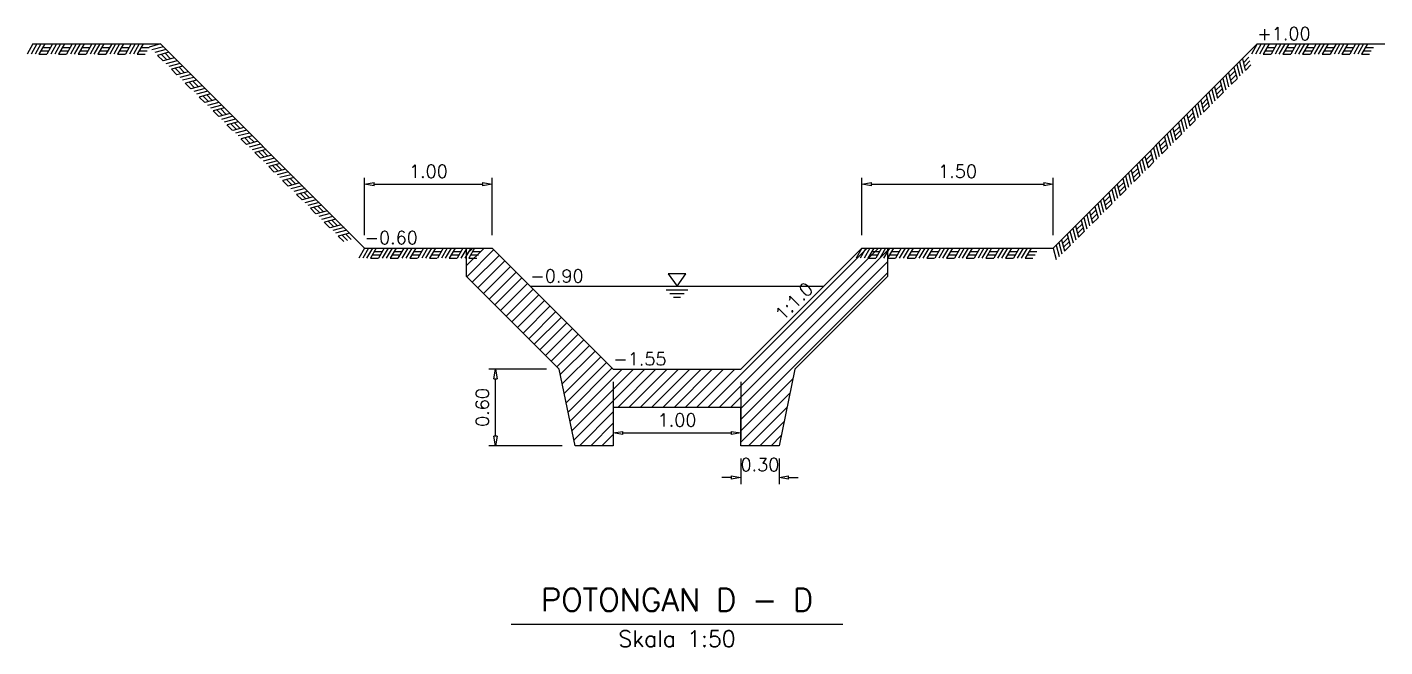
# Model space of a CAD drawing. Header units: inches. Extents: x -5 to 79.1, y -1 to 58.4.
# Drawn here: x 32.8 to 43.45, y 19.47 to 24.33 of the extents above; entities that cross this region are included whole.
import ezdxf
from ezdxf.enums import TextEntityAlignment as Align

# ---------------------------------------------------------------- set-up
doc = ezdxf.new("R2010")
doc.units = ezdxf.units.IN
doc.header["$MEASUREMENT"] = 0
doc.styles.add('L100', font='simplex.shx', dxfattribs={"height": 0.127})
doc.styles.add('L140', font='simplex.shx', dxfattribs={"height": 0.178})
doc.styles.add('L80', font='simplex.shx', dxfattribs={"height": 0.1015})
doc.styles.get("Standard").update_dxf_attribs({"font": 'simplex.shx'})
doc.dimstyles.get("Standard").update_dxf_attribs({"dimtxt": 0.18, "dimasz": 0.18, "dimexe": 0.18, "dimexo": 0.0625, "dimgap": 0.09, "dimtad": 0, "dimtih": 1, "dimtoh": 1, "dimdec": 4, "dimzin": 0, "dimdsep": 46, "dimtxsty": 'Standard', "dimcen": 0.09, "dimadec": 0, "dimazin": 0, "dimtfac": 1, "dimtdec": 4, "dimtofl": 0, "dimtmove": 0, "dimatfit": 3, "dimfxl": 1, "dimtolj": 1, "dimtzin": 0, "dimarcsym": 0})

# ---------------------------------------------------------------- blocks, each defined once
blk = doc.blocks.new('HWL')
at = {"color": 2, "linetype": 'Continuous'}
for p, q in [((-0.0014, 0.00196), (0, 0)), ((0.0014, 0.00196), (-0.0014, 0.00196)), ((0, 0), (0.0014, 0.00196)), ((-0.00168, -0.00056), (0.00168, -0.00056)), ((-0.00112, -0.00112), (0.00112, -0.00112)), ((-0.00056, -0.00168), (0.00056, -0.00168))]:
    blk.add_line(p, q, dxfattribs=at)
blk = doc.blocks.new('_ClosedBlank')
at = {"color": 0, "linetype": 'ByBlock', "lineweight": -2}
for p, q in [((-1, 0.17), (0, 0)), ((-1, 0.17), (-1, -0.17)), ((0, 0), (-1, -0.17))]:
    blk.add_line(p, q, dxfattribs=at)
blk = doc.blocks.new('*D78')
at = {"color": 1, "linetype": 'Continuous', "lineweight": -2}
for p, q in [((39.35, 22.698), (39.35, 23.14875)), ((40.85, 22.698), (40.85, 23.14875)), ((39.425, 23.098), (40.775, 23.098))]:
    blk.add_line(p, q, dxfattribs=at)
at = {"layer": 'Defpoints', "color": 0, "linetype": 'Continuous'}
for p in [(40.85, 23.098), (39.35, 22.598), (40.85, 22.598)]:
    blk.add_point(p, dxfattribs=at)
at = {"color": 1, "linetype": 'Continuous', "lineweight": -2, "xscale": 0.075, "yscale": 0.075, "zscale": 0.075, "rotation": 180}
blk.add_blockref('_ClosedBlank', (39.35, 23.098), dxfattribs=at)
at = {"color": 1, "linetype": 'Continuous', "lineweight": -2, "xscale": 0.075, "yscale": 0.075, "zscale": 0.075}
blk.add_blockref('_ClosedBlank', (40.85, 23.098), dxfattribs=at)
at = {"color": 2, "linetype": 'Continuous', "insert": (40.1, 23.1995), "char_height": 0.1015, "attachment_point": 5}
blk.add_mtext('\\A1;1.50', dxfattribs=at)
blk = doc.blocks.new('*D79')
at = {"color": 1, "linetype": 'Continuous', "lineweight": -2}
for p, q in [((35.45, 22.698), (35.45, 23.14875)), ((36.45, 22.698), (36.45, 23.14875)), ((35.525, 23.098), (36.375, 23.098))]:
    blk.add_line(p, q, dxfattribs=at)
at = {"layer": 'Defpoints', "color": 0, "linetype": 'Continuous'}
for p in [(36.45, 23.098), (35.45, 22.598), (36.45, 22.598)]:
    blk.add_point(p, dxfattribs=at)
at = {"color": 1, "linetype": 'Continuous', "lineweight": -2, "xscale": 0.075, "yscale": 0.075, "zscale": 0.075, "rotation": 180}
blk.add_blockref('_ClosedBlank', (35.45, 23.098), dxfattribs=at)
at = {"color": 1, "linetype": 'Continuous', "lineweight": -2, "xscale": 0.075, "yscale": 0.075, "zscale": 0.075}
blk.add_blockref('_ClosedBlank', (36.45, 23.098), dxfattribs=at)
at = {"color": 2, "linetype": 'Continuous', "insert": (35.95, 23.1995), "char_height": 0.1015, "attachment_point": 5}
blk.add_mtext('\\A1;1.00', dxfattribs=at)
blk = doc.blocks.new('*D80')
at = {"color": 1, "linetype": 'Continuous', "lineweight": -2}
for p, q in [((37.4, 21.548), (37.4, 21.09725)), ((38.4, 21.548), (38.4, 21.09725)), ((37.475, 21.148), (38.325, 21.148))]:
    blk.add_line(p, q, dxfattribs=at)
at = {"layer": 'Defpoints', "color": 0, "linetype": 'Continuous'}
for p in [(37.4, 21.648), (38.4, 21.648), (38.4, 21.148)]:
    blk.add_point(p, dxfattribs=at)
at = {"color": 1, "linetype": 'Continuous', "lineweight": -2, "xscale": 0.075, "yscale": 0.075, "zscale": 0.075, "rotation": 180}
blk.add_blockref('_ClosedBlank', (37.4, 21.148), dxfattribs=at)
at = {"color": 1, "linetype": 'Continuous', "lineweight": -2, "xscale": 0.075, "yscale": 0.075, "zscale": 0.075}
blk.add_blockref('_ClosedBlank', (38.4, 21.148), dxfattribs=at)
at = {"color": 2, "linetype": 'Continuous', "insert": (37.9, 21.2495), "char_height": 0.1015, "attachment_point": 5}
blk.add_mtext('\\A1;1.00', dxfattribs=at)
blk = doc.blocks.new('*D81')
at = {"color": 1, "linetype": 'Continuous', "lineweight": -2}
for p, q in [((38.4, 20.948), (38.4, 20.74725)), ((38.7, 20.948), (38.7, 20.74725)), ((38.325, 20.798), (38.25, 20.798)), ((38.775, 20.798), (38.85, 20.798))]:
    blk.add_line(p, q, dxfattribs=at)
at = {"layer": 'Defpoints', "color": 0, "linetype": 'Continuous'}
for p in [(38.4, 21.048), (38.7, 21.048), (38.4, 20.798)]:
    blk.add_point(p, dxfattribs=at)
at = {"color": 1, "linetype": 'Continuous', "lineweight": -2, "xscale": 0.075, "yscale": 0.075, "zscale": 0.075}
blk.add_blockref('_ClosedBlank', (38.4, 20.798), dxfattribs=at)
at = {"color": 1, "linetype": 'Continuous', "lineweight": -2, "xscale": 0.075, "yscale": 0.075, "zscale": 0.075, "rotation": 180}
blk.add_blockref('_ClosedBlank', (38.7, 20.798), dxfattribs=at)
at = {"color": 2, "linetype": 'Continuous', "insert": (38.55, 20.8995), "char_height": 0.1015, "attachment_point": 5}
blk.add_mtext('\\A1;0.30', dxfattribs=at)
blk = doc.blocks.new('*D82')
at = {"color": 1, "linetype": 'Continuous', "lineweight": -2}
for p, q in [((36.876, 21.648), (36.425, 21.648)), ((36.476, 21.123), (36.476, 21.573)), ((37, 21.048), (36.425, 21.048))]:
    blk.add_line(p, q, dxfattribs=at)
at = {"layer": 'Defpoints', "color": 0, "linetype": 'Continuous'}
for p in [(36.476, 21.648), (36.976, 21.648), (37.1, 21.048)]:
    blk.add_point(p, dxfattribs=at)
at = {"color": 1, "linetype": 'Continuous', "lineweight": -2, "xscale": 0.075, "yscale": 0.075, "zscale": 0.075}
for p, rotation in [((36.476, 21.648), 90), ((36.476, 21.048), 270)]:
    blk.add_blockref('_ClosedBlank', p, dxfattribs=dict(at, rotation=rotation))
at = {"color": 2, "linetype": 'Continuous', "insert": (36.374, 21.348), "char_height": 0.1015, "attachment_point": 5, "rotation": 90}
blk.add_mtext('\\A1;0.60', dxfattribs=at)

msp = doc.modelspace()

# ---------------------------------------------------------------- hatches: boundary and pattern name
at = {"linetype": 'Continuous'}
h = msp.add_hatch(dxfattribs=at)
h.set_pattern_fill('LINE', color=1, scale=0.5, angle=45, style=0)
h.paths.add_polyline_path([(38.4, 21.648), (39.35, 22.598), (39.55, 22.598), (39.55, 22.374), (38.824, 21.648), (38.7, 21.048), (38.4, 21.048), (38.4, 21.348), (37.4, 21.348), (37.4, 21.048), (37.1, 21.048), (36.976, 21.648), (36.25, 22.374), (36.25, 22.598), (36.45, 22.598), (37.4, 21.648)])

# ---------------------------------------------------------------- linework, layer by layer
at = {"color": 1, "linetype": 'Continuous'}
for p, q in [((32.85, 24.198), (32.804, 24.119)), ((32.881, 24.198), (32.835, 24.119)), ((32.912, 24.198), (32.866, 24.119)), ((32.943, 24.198), (32.897, 24.119)), ((32.927, 24.171), (32.989, 24.171)), ((33.004, 24.198), (32.958, 24.119)), ((33.035, 24.198), (32.989, 24.119)), ((33.066, 24.198), (33.02, 24.119)), ((33.097, 24.198), (33.051, 24.119)), ((33.081, 24.171), (33.143, 24.171)), ((33.158, 24.198), (33.112, 24.119)), ((33.189, 24.198), (33.143, 24.119)), ((33.22, 24.198), (33.174, 24.119)), ((33.251, 24.198), (33.205, 24.119)), ((33.235, 24.171), (33.297, 24.171)), ((33.312, 24.198), (33.267, 24.119)), ((33.343, 24.198), (33.297, 24.119)), ((33.374, 24.198), (33.328, 24.119)), ((33.405, 24.198), (33.359, 24.119)), ((33.39, 24.171), (33.451, 24.171)), ((33.467, 24.198), (33.421, 24.119)), ((33.498, 24.198), (33.452, 24.119)), ((33.528, 24.198), (33.483, 24.119)), ((33.559, 24.198), (33.513, 24.119)), ((33.544, 24.171), (33.605, 24.171)), ((33.621, 24.198), (33.575, 24.119)), ((33.652, 24.198), (33.606, 24.119)), ((33.682, 24.198), (33.637, 24.119)), ((33.713, 24.198), (33.667, 24.119)), ((33.698, 24.171), (33.76, 24.171)), ((33.85, 24.198), (33.761, 24.174)), ((33.872, 24.176), (33.783, 24.152)), ((42.45, 24.198), (42.404, 24.119)), ((42.481, 24.198), (42.435, 24.119)), ((42.512, 24.198), (42.466, 24.119)), ((42.542, 24.198), (42.497, 24.119)), ((42.527, 24.171), (42.589, 24.171)), ((42.604, 24.198), (42.558, 24.119)), ((42.635, 24.198), (42.589, 24.119)), ((42.666, 24.198), (42.62, 24.119)), ((42.697, 24.198), (42.651, 24.119)), ((42.681, 24.171), (42.743, 24.171)), ((42.758, 24.198), (42.712, 24.119)), ((42.789, 24.198), (42.743, 24.119)), ((42.82, 24.198), (42.774, 24.119)), ((42.851, 24.198), (42.805, 24.119)), ((42.835, 24.171), (42.897, 24.171)), ((42.912, 24.198), (42.867, 24.119)), ((42.943, 24.198), (42.897, 24.119)), ((42.974, 24.198), (42.928, 24.119)), ((43.005, 24.198), (42.959, 24.119)), ((42.99, 24.171), (43.051, 24.171)), ((43.067, 24.198), (43.021, 24.119)), ((43.097, 24.198), (43.052, 24.119)), ((43.128, 24.198), (43.083, 24.119)), ((43.159, 24.198), (43.113, 24.119)), ((43.144, 24.171), (43.205, 24.171)), ((43.221, 24.198), (43.175, 24.119)), ((43.252, 24.198), (43.206, 24.119)), ((43.282, 24.198), (43.237, 24.119)), ((43.313, 24.198), (43.267, 24.119)), ((43.298, 24.171), (43.36, 24.171)), ((32.896, 24.118), (32.958, 24.118)), ((32.912, 24.145), (32.973, 24.145)), ((33.05, 24.118), (33.112, 24.118)), ((33.066, 24.145), (33.127, 24.145)), ((33.205, 24.118), (33.266, 24.118)), ((33.22, 24.145), (33.282, 24.145)), ((33.359, 24.118), (33.42, 24.118)), ((33.374, 24.145), (33.436, 24.145)), ((33.513, 24.118), (33.575, 24.118)), ((33.528, 24.145), (33.59, 24.145)), ((33.667, 24.118), (33.729, 24.118)), ((33.682, 24.145), (33.744, 24.145)), ((33.894, 24.154), (33.805, 24.131)), ((33.826, 24.109), (33.87, 24.065)), ((33.915, 24.133), (33.827, 24.109)), ((33.856, 24.117), (33.899, 24.073)), ((33.959, 24.089), (33.87, 24.065)), ((33.886, 24.125), (33.929, 24.081)), ((33.981, 24.067), (33.892, 24.043)), ((42.333, 24.081), (42.356, 23.992)), ((42.341, 24.051), (42.384, 24.094)), ((42.349, 24.021), (42.392, 24.065)), ((42.496, 24.118), (42.558, 24.118)), ((42.512, 24.145), (42.573, 24.145)), ((42.65, 24.118), (42.712, 24.118)), ((42.666, 24.145), (42.727, 24.145)), ((42.805, 24.118), (42.866, 24.118)), ((42.82, 24.145), (42.882, 24.145)), ((42.959, 24.118), (43.02, 24.118)), ((42.974, 24.145), (43.036, 24.145)), ((43.113, 24.118), (43.175, 24.118)), ((43.128, 24.145), (43.19, 24.145)), ((43.267, 24.118), (43.329, 24.118)), ((43.282, 24.145), (43.344, 24.145)), ((34.003, 24.045), (33.914, 24.022)), ((33.935, 24), (33.979, 23.956)), ((34.024, 24.024), (33.936, 24)), ((33.965, 24.008), (34.008, 23.964)), ((34.068, 23.98), (33.979, 23.956)), ((33.995, 24.016), (34.038, 23.972)), ((34.09, 23.958), (34.001, 23.934)), ((42.224, 23.972), (42.247, 23.883)), ((42.232, 23.942), (42.275, 23.985)), ((42.24, 23.912), (42.283, 23.956)), ((42.267, 24.015), (42.291, 23.927)), ((42.289, 24.037), (42.313, 23.948)), ((42.311, 24.059), (42.334, 23.97)), ((42.357, 23.991), (42.4, 24.035)), ((34.112, 23.936), (34.023, 23.913)), ((34.044, 23.891), (34.088, 23.847)), ((34.133, 23.915), (34.045, 23.891)), ((34.074, 23.899), (34.117, 23.855)), ((34.177, 23.871), (34.088, 23.847)), ((34.104, 23.907), (34.147, 23.863)), ((34.199, 23.849), (34.11, 23.825)), ((42.115, 23.863), (42.138, 23.774)), ((42.123, 23.833), (42.166, 23.876)), ((42.158, 23.906), (42.182, 23.818)), ((42.18, 23.928), (42.204, 23.839)), ((42.202, 23.95), (42.225, 23.861)), ((42.247, 23.882), (42.291, 23.926)), ((34.221, 23.827), (34.132, 23.804)), ((34.153, 23.782), (34.197, 23.738)), ((34.242, 23.806), (34.154, 23.782)), ((34.183, 23.79), (34.226, 23.746)), ((34.286, 23.762), (34.198, 23.738)), ((34.213, 23.798), (34.256, 23.754)), ((42.006, 23.754), (42.029, 23.665)), ((42.014, 23.724), (42.057, 23.767)), ((42.049, 23.797), (42.073, 23.709)), ((42.071, 23.819), (42.095, 23.73)), ((42.093, 23.841), (42.116, 23.752)), ((42.131, 23.803), (42.174, 23.847)), ((42.138, 23.773), (42.182, 23.817)), ((34.308, 23.74), (34.219, 23.716)), ((34.33, 23.718), (34.241, 23.695)), ((34.262, 23.673), (34.306, 23.629)), ((34.351, 23.697), (34.263, 23.673)), ((34.292, 23.681), (34.335, 23.637)), ((34.395, 23.653), (34.307, 23.629)), ((34.322, 23.689), (34.365, 23.645)), ((41.897, 23.645), (41.92, 23.556)), ((41.904, 23.615), (41.948, 23.658)), ((41.94, 23.688), (41.964, 23.6)), ((41.962, 23.71), (41.986, 23.621)), ((41.984, 23.732), (42.007, 23.643)), ((42.021, 23.694), (42.065, 23.738)), ((42.029, 23.664), (42.073, 23.708)), ((34.417, 23.631), (34.328, 23.607)), ((34.439, 23.609), (34.35, 23.586)), ((34.371, 23.564), (34.415, 23.52)), ((34.46, 23.588), (34.372, 23.564)), ((34.401, 23.572), (34.445, 23.528)), ((34.504, 23.544), (34.416, 23.52)), ((34.431, 23.58), (34.474, 23.536)), ((41.788, 23.536), (41.811, 23.447)), ((41.795, 23.506), (41.839, 23.549)), ((41.831, 23.579), (41.855, 23.491)), ((41.853, 23.601), (41.877, 23.512)), ((41.875, 23.623), (41.898, 23.534)), ((41.912, 23.585), (41.956, 23.629)), ((41.92, 23.555), (41.964, 23.599)), ((34.526, 23.522), (34.437, 23.498)), ((34.548, 23.5), (34.459, 23.477)), ((34.48, 23.455), (34.524, 23.411)), ((34.569, 23.479), (34.481, 23.455)), ((34.51, 23.463), (34.554, 23.419)), ((34.613, 23.435), (34.525, 23.411)), ((34.54, 23.471), (34.583, 23.427)), ((41.678, 23.426), (41.702, 23.338)), ((41.686, 23.397), (41.73, 23.44)), ((41.722, 23.47), (41.746, 23.382)), ((41.744, 23.492), (41.768, 23.403)), ((41.766, 23.514), (41.789, 23.425)), ((41.803, 23.476), (41.847, 23.52)), ((41.811, 23.446), (41.855, 23.49)), ((34.635, 23.413), (34.546, 23.389)), ((34.657, 23.391), (34.568, 23.368)), ((34.589, 23.346), (34.633, 23.302)), ((34.678, 23.37), (34.59, 23.346)), ((34.619, 23.354), (34.663, 23.31)), ((34.722, 23.326), (34.634, 23.302)), ((34.649, 23.362), (34.692, 23.318)), ((41.569, 23.317), (41.593, 23.229)), ((41.577, 23.288), (41.621, 23.331)), ((41.613, 23.361), (41.637, 23.273)), ((41.635, 23.383), (41.659, 23.294)), ((41.657, 23.405), (41.68, 23.316)), ((41.694, 23.367), (41.738, 23.411)), ((41.702, 23.337), (41.746, 23.381)), ((34.744, 23.304), (34.655, 23.28)), ((34.766, 23.282), (34.677, 23.259)), ((34.698, 23.237), (34.742, 23.193)), ((34.788, 23.26), (34.699, 23.237)), ((34.728, 23.245), (34.772, 23.201)), ((34.831, 23.217), (34.743, 23.193)), ((34.758, 23.253), (34.801, 23.209)), ((41.46, 23.208), (41.484, 23.12)), ((41.468, 23.179), (41.512, 23.222)), ((41.504, 23.252), (41.528, 23.164)), ((41.526, 23.274), (41.55, 23.185)), ((41.548, 23.296), (41.571, 23.207)), ((41.585, 23.258), (41.629, 23.302)), ((41.593, 23.228), (41.637, 23.272)), ((34.853, 23.195), (34.764, 23.171)), ((34.875, 23.173), (34.786, 23.15)), ((34.807, 23.128), (34.851, 23.084)), ((34.897, 23.151), (34.808, 23.128)), ((34.837, 23.136), (34.881, 23.092)), ((34.94, 23.108), (34.852, 23.084)), ((34.867, 23.144), (34.91, 23.1)), ((41.359, 23.07), (41.403, 23.113)), ((41.395, 23.143), (41.419, 23.055)), ((41.417, 23.165), (41.441, 23.076)), ((41.439, 23.187), (41.462, 23.098)), ((41.476, 23.149), (41.52, 23.193)), ((41.484, 23.119), (41.528, 23.163)), ((34.962, 23.086), (34.873, 23.062)), ((34.984, 23.064), (34.895, 23.041)), ((34.916, 23.019), (34.96, 22.975)), ((35.006, 23.042), (34.917, 23.019)), ((34.946, 23.027), (34.99, 22.983)), ((35.049, 22.999), (34.961, 22.975)), ((34.976, 23.034), (35.019, 22.991)), ((41.25, 22.961), (41.294, 23.004)), ((41.286, 23.034), (41.31, 22.946)), ((41.308, 23.056), (41.332, 22.967)), ((41.33, 23.078), (41.353, 22.989)), ((41.351, 23.099), (41.375, 23.011)), ((41.367, 23.04), (41.411, 23.083)), ((41.375, 23.01), (41.419, 23.054)), ((35.071, 22.977), (34.982, 22.953)), ((35.093, 22.955), (35.004, 22.932)), ((35.025, 22.91), (35.069, 22.866)), ((35.115, 22.933), (35.026, 22.91)), ((35.055, 22.917), (35.099, 22.874)), ((35.158, 22.89), (35.07, 22.866)), ((35.085, 22.925), (35.128, 22.882)), ((41.141, 22.852), (41.185, 22.895)), ((41.177, 22.925), (41.201, 22.836)), ((41.199, 22.947), (41.223, 22.858)), ((41.221, 22.969), (41.244, 22.88)), ((41.242, 22.99), (41.266, 22.902)), ((41.258, 22.931), (41.302, 22.974)), ((41.266, 22.901), (41.31, 22.945)), ((35.18, 22.868), (35.091, 22.844)), ((35.202, 22.846), (35.113, 22.823)), ((35.134, 22.801), (35.178, 22.757)), ((35.224, 22.824), (35.135, 22.801)), ((35.164, 22.808), (35.208, 22.765)), ((35.194, 22.816), (35.237, 22.773)), ((41.032, 22.743), (41.076, 22.786)), ((41.068, 22.816), (41.092, 22.727)), ((41.09, 22.838), (41.114, 22.749)), ((41.112, 22.86), (41.135, 22.771)), ((41.133, 22.881), (41.157, 22.793)), ((41.149, 22.822), (41.193, 22.865)), ((41.157, 22.792), (41.201, 22.836)), ((35.267, 22.781), (35.179, 22.757)), ((35.289, 22.759), (35.2, 22.735)), ((35.311, 22.737), (35.222, 22.714)), ((35.243, 22.691), (35.287, 22.648)), ((35.333, 22.715), (35.244, 22.692)), ((35.273, 22.699), (35.317, 22.656)), ((35.303, 22.707), (35.346, 22.664)), ((40.923, 22.634), (40.967, 22.677)), ((40.959, 22.707), (40.983, 22.618)), ((40.981, 22.729), (41.005, 22.64)), ((41.003, 22.751), (41.026, 22.662)), ((41.024, 22.772), (41.048, 22.684)), ((41.04, 22.713), (41.084, 22.756)), ((41.048, 22.683), (41.092, 22.727)), ((35.45, 22.598), (35.404, 22.519)), ((35.481, 22.598), (35.435, 22.519)), ((35.512, 22.598), (35.466, 22.519)), ((35.542, 22.598), (35.497, 22.519)), ((35.527, 22.571), (35.589, 22.571)), ((35.604, 22.598), (35.558, 22.519)), ((35.635, 22.598), (35.589, 22.519)), ((35.666, 22.598), (35.62, 22.519)), ((35.697, 22.598), (35.651, 22.519)), ((35.681, 22.571), (35.743, 22.571)), ((35.758, 22.598), (35.712, 22.519)), ((35.789, 22.598), (35.743, 22.519)), ((35.82, 22.598), (35.774, 22.519)), ((35.851, 22.598), (35.805, 22.519)), ((35.835, 22.571), (35.897, 22.571)), ((35.913, 22.598), (35.867, 22.519)), ((35.943, 22.598), (35.898, 22.519)), ((35.974, 22.598), (35.928, 22.519)), ((36.005, 22.598), (35.959, 22.519)), ((35.99, 22.571), (36.051, 22.571)), ((36.067, 22.598), (36.021, 22.519)), ((36.097, 22.598), (36.052, 22.519)), ((36.128, 22.598), (36.083, 22.519)), ((36.159, 22.598), (36.113, 22.519)), ((36.144, 22.571), (36.205, 22.571)), ((36.221, 22.598), (36.175, 22.519)), ((36.252, 22.598), (36.206, 22.519)), ((36.283, 22.598), (36.237, 22.519)), ((36.313, 22.598), (36.268, 22.519)), ((36.298, 22.571), (36.36, 22.571)), ((39.35, 22.598), (39.304, 22.519)), ((39.381, 22.598), (39.335, 22.519)), ((39.412, 22.598), (39.366, 22.519)), ((39.442, 22.598), (39.397, 22.519)), ((39.427, 22.571), (39.489, 22.571)), ((39.504, 22.598), (39.458, 22.519)), ((39.535, 22.598), (39.489, 22.519)), ((39.566, 22.598), (39.52, 22.519)), ((39.597, 22.598), (39.551, 22.519)), ((39.581, 22.571), (39.643, 22.571)), ((39.658, 22.598), (39.612, 22.519)), ((39.689, 22.598), (39.643, 22.519)), ((39.72, 22.598), (39.674, 22.519)), ((39.751, 22.598), (39.705, 22.519)), ((39.735, 22.571), (39.797, 22.571)), ((39.812, 22.598), (39.767, 22.519)), ((39.843, 22.598), (39.797, 22.519)), ((39.874, 22.598), (39.828, 22.519)), ((39.905, 22.598), (39.859, 22.519)), ((39.89, 22.571), (39.951, 22.571)), ((39.967, 22.598), (39.921, 22.519)), ((39.998, 22.598), (39.952, 22.519)), ((40.028, 22.598), (39.982, 22.519)), ((40.059, 22.598), (40.013, 22.519)), ((40.044, 22.571), (40.105, 22.571)), ((40.121, 22.598), (40.075, 22.519)), ((40.152, 22.598), (40.106, 22.519)), ((40.182, 22.598), (40.137, 22.519)), ((40.213, 22.598), (40.167, 22.519)), ((40.198, 22.571), (40.26, 22.571)), ((40.275, 22.598), (40.229, 22.519)), ((40.306, 22.598), (40.26, 22.519)), ((40.337, 22.598), (40.291, 22.519)), ((40.367, 22.598), (40.322, 22.519)), ((40.352, 22.571), (40.414, 22.571)), ((40.429, 22.598), (40.383, 22.519)), ((40.46, 22.598), (40.414, 22.519)), ((40.491, 22.598), (40.445, 22.519)), ((40.522, 22.598), (40.476, 22.519)), ((40.506, 22.571), (40.568, 22.571)), ((40.583, 22.598), (40.538, 22.519)), ((40.614, 22.598), (40.568, 22.519)), ((40.645, 22.598), (40.599, 22.519)), ((40.676, 22.598), (40.63, 22.519)), ((40.66, 22.571), (40.722, 22.571)), ((40.85, 22.598), (40.874, 22.509)), ((40.872, 22.62), (40.896, 22.531)), ((40.894, 22.642), (40.917, 22.553)), ((40.915, 22.663), (40.939, 22.575)), ((40.931, 22.604), (40.975, 22.647)), ((40.939, 22.574), (40.983, 22.618)), ((35.496, 22.518), (35.558, 22.518)), ((35.512, 22.545), (35.573, 22.545)), ((35.65, 22.518), (35.712, 22.518)), ((35.666, 22.545), (35.727, 22.545)), ((35.805, 22.518), (35.866, 22.518)), ((35.82, 22.545), (35.882, 22.545)), ((35.959, 22.518), (36.02, 22.518)), ((35.974, 22.545), (36.036, 22.545)), ((36.113, 22.518), (36.175, 22.518)), ((36.128, 22.545), (36.19, 22.545)), ((36.267, 22.518), (36.329, 22.518)), ((36.283, 22.545), (36.344, 22.545)), ((39.396, 22.518), (39.458, 22.518)), ((39.412, 22.545), (39.473, 22.545)), ((39.55, 22.518), (39.612, 22.518)), ((39.566, 22.545), (39.627, 22.545)), ((39.705, 22.518), (39.766, 22.518)), ((39.72, 22.545), (39.782, 22.545)), ((39.859, 22.518), (39.92, 22.518)), ((39.874, 22.545), (39.936, 22.545)), ((40.013, 22.518), (40.075, 22.518)), ((40.028, 22.545), (40.09, 22.545)), ((40.167, 22.518), (40.229, 22.518)), ((40.182, 22.545), (40.244, 22.545)), ((40.321, 22.518), (40.383, 22.518)), ((40.337, 22.545), (40.398, 22.545)), ((40.475, 22.518), (40.537, 22.518)), ((40.491, 22.545), (40.553, 22.545)), ((40.63, 22.518), (40.691, 22.518)), ((40.645, 22.545), (40.707, 22.545))]:
    msp.add_line(p, q, dxfattribs=at)
at = {"color": 4, "linetype": 'Continuous'}
for p, q in [((32.85, 24.198), (33.85, 24.198)), ((33.85, 24.198), (35.45, 22.598)), ((40.85, 22.598), (42.45, 24.198)), ((42.45, 24.198), (43.45, 24.198)), ((35.45, 22.598), (36.45, 22.598)), ((36.45, 22.598), (37.4, 21.648)), ((38.4, 21.648), (39.35, 22.598)), ((39.35, 22.598), (40.85, 22.598)), ((37.4, 21.648), (38.4, 21.648))]:
    msp.add_line(p, q, dxfattribs=at)
at = {"color": 2, "linetype": 'Continuous'}
msp.add_line((36.75, 22.298), (39.05, 22.298), dxfattribs=at)
at = {"color": 3, "linetype": 'Continuous'}
msp.add_line((36.6, 19.648), (39.2, 19.648), dxfattribs=at)
msp.add_lwpolyline([(38.4, 21.648), (39.35, 22.598), (39.55, 22.598), (39.55, 22.374), (38.824, 21.648), (38.7, 21.048), (38.4, 21.048), (38.4, 21.348), (37.4, 21.348), (37.4, 21.048), (37.1, 21.048), (36.976, 21.648), (36.25, 22.374), (36.25, 22.598), (36.45, 22.598), (37.4, 21.648)], close=True, dxfattribs=at)

# ---------------------------------------------------------------- block references
at = {"color": 2, "linetype": 'Continuous', "xscale": 50, "yscale": 50, "zscale": 50}
msp.add_blockref('HWL', (37.9, 22.298), dxfattribs=at)

# ---------------------------------------------------------------- texts
at = {"color": 2, "linetype": 'Continuous', "style": 'L80'}
for s, p in [('+1.00', (42.45, 24.198)), ('-0.60', (35.45, 22.598)), ('-0.90', (36.75, 22.298)), ('-1.55', (37.4, 21.648))]:
    msp.add_text(s, height=0.1015, dxfattribs=at).set_placement(p, align=Align.BOTTOM_LEFT)
msp.add_text('1:1.0', height=0.1015, rotation=45, dxfattribs=at).set_placement((38.875, 22.123), align=Align.BOTTOM_CENTER)
at = {"color": 5, "linetype": 'Continuous', "style": 'L140'}
msp.add_text('POTONGAN D - D', height=0.178, dxfattribs=at).set_placement((37.9, 19.698), align=Align.BOTTOM_CENTER)
at = {"color": 3, "linetype": 'Continuous', "style": 'L100'}
msp.add_text('Skala 1:50', height=0.127, dxfattribs=at).set_placement((37.9, 19.598), align=Align.TOP_CENTER)

# ---------------------------------------------------------------- dimensions: what is measured, and where the dimension line sits
at = {"color": 2, "linetype": 'Continuous'}
for p1, p2, distance, picture, middle in [((35.45, 22.598), (36.45, 22.598), 0.5, '*D79', (35.95, 23.2)), ((39.35, 22.598), (40.85, 22.598), 0.5, '*D78', (40.1, 23.2)), ((37.4, 21.648), (38.4, 21.648), -0.5, '*D80', (37.9, 21.25))]:
    dim = msp.add_aligned_dim(p1=p1, p2=p2, distance=distance, dimstyle='Standard', override={"dimtxt": 0.1015, "dimasz": 0.075, "dimexe": 0.05075, "dimexo": 0.1, "dimgap": 0.05075, "dimtad": 1, "dimtih": 0, "dimdec": 2, "dimzin": 1, "dimblk": 'ClosedBlank', "dimblk1": 'ClosedBlank', "dimblk2": 'ClosedBlank', "dimcen": 0, "dimclrd": 1, "dimclre": 1, "dimclrt": 2, "dimtix": 1, "dimtmove": 2}, dxfattribs=at)
    dim.commit()
    dim.dimension.update_dxf_attribs({"geometry": picture, "text_midpoint": middle})
dim = msp.add_linear_dim(base=(36.476, 21.648), p1=(37.1, 21.048), p2=(36.976, 21.648), angle=90, dimstyle='Standard', override={"dimtxt": 0.1015, "dimasz": 0.075, "dimexe": 0.05075, "dimexo": 0.1, "dimgap": 0.05075, "dimtad": 1, "dimtih": 0, "dimdec": 2, "dimzin": 1, "dimblk": 'ClosedBlank', "dimblk1": 'ClosedBlank', "dimblk2": 'ClosedBlank', "dimcen": 0, "dimclrd": 1, "dimclre": 1, "dimclrt": 2, "dimtix": 1, "dimtmove": 2}, dxfattribs=at)
dim.commit()
dim.dimension.update_dxf_attribs({"geometry": '*D82', "text_midpoint": (36.374, 21.348)})
dim = msp.add_linear_dim(base=(38.4, 20.798), p1=(38.7, 21.048), p2=(38.4, 21.048), dimstyle='Standard', override={"dimtxt": 0.1015, "dimasz": 0.075, "dimexe": 0.05075, "dimexo": 0.1, "dimgap": 0.05075, "dimtad": 1, "dimtih": 0, "dimdec": 2, "dimzin": 1, "dimblk": 'ClosedBlank', "dimblk1": 'ClosedBlank', "dimblk2": 'ClosedBlank', "dimcen": 0, "dimclrd": 1, "dimclre": 1, "dimclrt": 2, "dimtix": 1, "dimtmove": 2}, dxfattribs=at)
dim.commit()
dim.dimension.update_dxf_attribs({"geometry": '*D81', "text_midpoint": (38.55, 20.899)})

doc.saveas('drawing.dxf')
